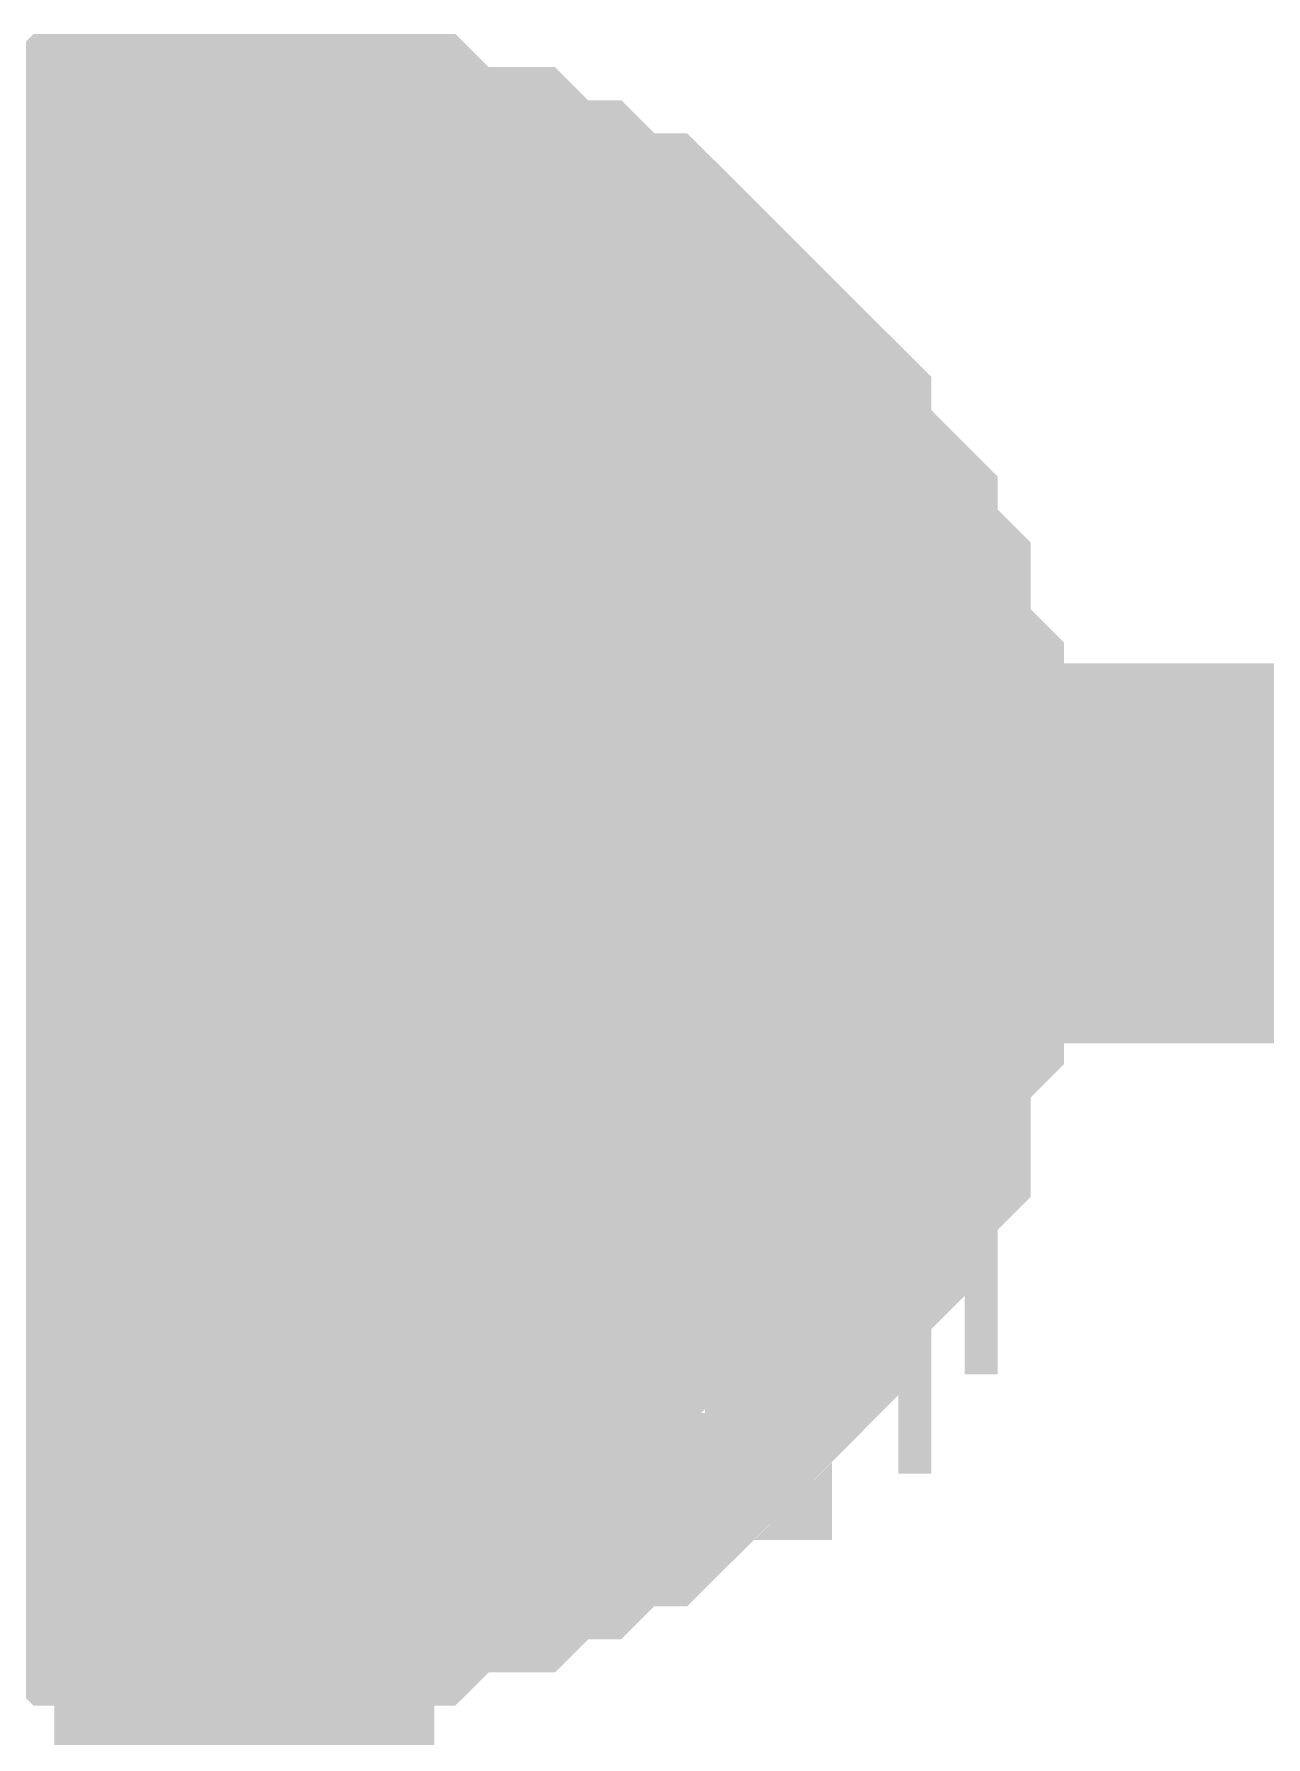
# Model space of a CAD drawing. Header units: inches. Extents: x 0 to 841, y 0 to 594.
# Drawn here: x 529.849 to 530.821, y 236.803 to 238.147 of the extents above; entities that cross this region are included whole.
import ezdxf

# ---------------------------------------------------------------- set-up
doc = ezdxf.new("R2010")
doc.units = ezdxf.units.IN
doc.layers.add('Sheet', color=255, linetype='Continuous')

msp = doc.modelspace()

# ---------------------------------------------------------------- linework, layer by layer
at = {"layer": 'Sheet'}
for points in [[(529.6753, 237.8927, 0.2997, 0.2997, 0), (529.7014, 237.8927, 0.2997, 0.2997, 0), (529.7276, 237.9188, 0.2997, 0.2997, 0), (529.7537, 237.9188, 0.2997, 0.2997, 0), (529.7537, 237.9449, 0.2997, 0.2997, 0), (529.7798, 237.9449, 0.2997, 0.2997, 0), (529.806, 237.9449, 0.2997, 0.2997, 0), (529.8321, 237.9711, 0.2997, 0.2997, 0), (529.8582, 237.9711, 0.2997, 0.2997, 0), (529.8844, 237.9711, 0.2997, 0.2997, 0), (529.9105, 237.9972, 0.2997, 0.2997, 0), (529.9366, 237.9972, 0.2997, 0.2997, 0), (529.9627, 237.9972, 0.2997, 0.2997, 0), (529.9889, 237.9972, 0.2997, 0.2997, 0), (530.015, 237.9972, 0.2997, 0.2997, 0)], [(529.6753, 237.8927, 0.2997, 0.2997, 0), (529.7014, 237.8927, 0.2997, 0.2997, 0), (529.7276, 237.9188, 0.2997, 0.2997, 0), (529.7537, 237.9188, 0.2997, 0.2997, 0), (529.7537, 237.9449, 0.2997, 0.2997, 0), (529.7798, 237.9449, 0.2997, 0.2997, 0), (529.806, 237.9449, 0.2997, 0.2997, 0), (529.8321, 237.9711, 0.2997, 0.2997, 0), (529.8582, 237.9711, 0.2997, 0.2997, 0), (529.8844, 237.9711, 0.2997, 0.2997, 0), (529.9105, 237.9972, 0.2997, 0.2997, 0), (529.9366, 237.9972, 0.2997, 0.2997, 0), (529.9627, 237.9972, 0.2997, 0.2997, 0), (529.9889, 237.9972, 0.2997, 0.2997, 0), (530.015, 237.9972, 0.2997, 0.2997, 0)], [(529.6753, 237.8927, 0.2997, 0.2997, 0), (529.7014, 237.8927, 0.2997, 0.2997, 0), (529.7276, 237.9188, 0.2997, 0.2997, 0), (529.7537, 237.9188, 0.2997, 0.2997, 0), (529.7537, 237.9449, 0.2997, 0.2997, 0), (529.7798, 237.9449, 0.2997, 0.2997, 0), (529.806, 237.9449, 0.2997, 0.2997, 0), (529.8321, 237.9711, 0.2997, 0.2997, 0), (529.8582, 237.9711, 0.2997, 0.2997, 0), (529.8844, 237.9711, 0.2997, 0.2997, 0), (529.9105, 237.9972, 0.2997, 0.2997, 0), (529.9366, 237.9972, 0.2997, 0.2997, 0), (529.9627, 237.9972, 0.2997, 0.2997, 0), (529.9889, 237.9972, 0.2997, 0.2997, 0), (530.015, 237.9972, 0.2997, 0.2997, 0)], [(529.6753, 237.8927, 0.2997, 0.2997, 0), (529.7014, 237.8927, 0.2997, 0.2997, 0), (529.7276, 237.9188, 0.2997, 0.2997, 0), (529.7537, 237.9188, 0.2997, 0.2997, 0), (529.7537, 237.9449, 0.2997, 0.2997, 0), (529.7798, 237.9449, 0.2997, 0.2997, 0), (529.806, 237.9449, 0.2997, 0.2997, 0), (529.8321, 237.9711, 0.2997, 0.2997, 0), (529.8582, 237.9711, 0.2997, 0.2997, 0), (529.8844, 237.9711, 0.2997, 0.2997, 0), (529.9105, 237.9972, 0.2997, 0.2997, 0), (529.9366, 237.9972, 0.2997, 0.2997, 0), (529.9627, 237.9972, 0.2997, 0.2997, 0), (529.9889, 237.9972, 0.2997, 0.2997, 0), (530.015, 237.9972, 0.2997, 0.2997, 0)], [(530.015, 237.9972, 0.2997, 0.2997, 0), (530.015, 237.9972, 0.2997, 0.2997, 0)], [(530.015, 237.9972, 0.2997, 0.2997, 0), (530.0411, 237.9972, 0.2997, 0.2997, 0), (530.0673, 237.9972, 0.2997, 0.2997, 0), (530.0934, 237.9972, 0.2997, 0.2997, 0), (530.1195, 237.9972, 0.2997, 0.2997, 0), (530.1457, 237.9711, 0.2997, 0.2997, 0), (530.1718, 237.9711, 0.2997, 0.2997, 0), (530.1979, 237.9711, 0.2997, 0.2997, 0), (530.2241, 237.9449, 0.2997, 0.2997, 0), (530.2241, 237.9449, 0.2997, 0.2997, 0), (530.2502, 237.9449, 0.2997, 0.2997, 0), (530.2763, 237.9188, 0.2997, 0.2997, 0), (530.3024, 237.9188, 0.2997, 0.2997, 0), (530.3286, 237.8927, 0.2997, 0.2997, 0), (530.3286, 237.8927, 0.2997, 0.2997, 0), (530.3547, 237.8665, 0.2997, 0.2997, 0), (530.3808, 237.8404, 0.2997, 0.2997, 0), (530.3808, 237.8404, 0.2997, 0.2997, 0), (530.407, 237.8143, 0.2997, 0.2997, 0), (530.407, 237.7881, 0.2997, 0.2997, 0), (530.4331, 237.762, 0.2997, 0.2997, 0), (530.4331, 237.762, 0.2997, 0.2997, 0), (530.4592, 237.7359, 0.2997, 0.2997, 0), (530.4592, 237.7097, 0.2997, 0.2997, 0), (530.4854, 237.6836, 0.2997, 0.2997, 0), (530.4854, 237.6575, 0.2997, 0.2997, 0), (530.4854, 237.6314, 0.2997, 0.2997, 0), (530.4854, 237.6314, 0.2997, 0.2997, 0), (530.5115, 237.6052, 0.2997, 0.2997, 0), (530.5115, 237.5791, 0.2997, 0.2997, 0), (530.5115, 237.553, 0.2997, 0.2997, 0), (530.5115, 237.5268, 0.2997, 0.2997, 0), (530.5115, 237.5007, 0.2997, 0.2997, 0)], [(530.015, 237.9972, 0.2997, 0.2997, 0), (530.015, 237.9972, 0.2997, 0.2997, 0)], [(530.015, 237.9972, 0.2997, 0.2997, 0), (530.0411, 237.9972, 0.2997, 0.2997, 0), (530.0673, 237.9972, 0.2997, 0.2997, 0), (530.0934, 237.9972, 0.2997, 0.2997, 0), (530.1195, 237.9972, 0.2997, 0.2997, 0), (530.1457, 237.9711, 0.2997, 0.2997, 0), (530.1718, 237.9711, 0.2997, 0.2997, 0), (530.1979, 237.9711, 0.2997, 0.2997, 0), (530.2241, 237.9449, 0.2997, 0.2997, 0), (530.2241, 237.9449, 0.2997, 0.2997, 0), (530.2502, 237.9449, 0.2997, 0.2997, 0), (530.2763, 237.9188, 0.2997, 0.2997, 0), (530.3024, 237.9188, 0.2997, 0.2997, 0), (530.3286, 237.8927, 0.2997, 0.2997, 0), (530.3286, 237.8927, 0.2997, 0.2997, 0), (530.3547, 237.8665, 0.2997, 0.2997, 0), (530.3808, 237.8404, 0.2997, 0.2997, 0), (530.3808, 237.8404, 0.2997, 0.2997, 0), (530.407, 237.8143, 0.2997, 0.2997, 0), (530.407, 237.7881, 0.2997, 0.2997, 0), (530.4331, 237.762, 0.2997, 0.2997, 0), (530.4331, 237.762, 0.2997, 0.2997, 0), (530.4592, 237.7359, 0.2997, 0.2997, 0), (530.4592, 237.7097, 0.2997, 0.2997, 0), (530.4854, 237.6836, 0.2997, 0.2997, 0), (530.4854, 237.6575, 0.2997, 0.2997, 0), (530.4854, 237.6314, 0.2997, 0.2997, 0), (530.4854, 237.6314, 0.2997, 0.2997, 0), (530.5115, 237.6052, 0.2997, 0.2997, 0), (530.5115, 237.5791, 0.2997, 0.2997, 0), (530.5115, 237.553, 0.2997, 0.2997, 0), (530.5115, 237.5268, 0.2997, 0.2997, 0), (530.5115, 237.5007, 0.2997, 0.2997, 0)], [(530.015, 237.9972, 0.2997, 0.2997, 0), (530.015, 237.9972, 0.2997, 0.2997, 0)], [(530.015, 237.9972, 0.2997, 0.2997, 0), (530.0411, 237.9972, 0.2997, 0.2997, 0), (530.0673, 237.9972, 0.2997, 0.2997, 0), (530.0934, 237.9972, 0.2997, 0.2997, 0), (530.1195, 237.9972, 0.2997, 0.2997, 0), (530.1457, 237.9711, 0.2997, 0.2997, 0), (530.1718, 237.9711, 0.2997, 0.2997, 0), (530.1979, 237.9711, 0.2997, 0.2997, 0), (530.2241, 237.9449, 0.2997, 0.2997, 0), (530.2241, 237.9449, 0.2997, 0.2997, 0), (530.2502, 237.9449, 0.2997, 0.2997, 0), (530.2763, 237.9188, 0.2997, 0.2997, 0), (530.3024, 237.9188, 0.2997, 0.2997, 0), (530.3286, 237.8927, 0.2997, 0.2997, 0), (530.3286, 237.8927, 0.2997, 0.2997, 0), (530.3547, 237.8665, 0.2997, 0.2997, 0), (530.3808, 237.8404, 0.2997, 0.2997, 0), (530.3808, 237.8404, 0.2997, 0.2997, 0), (530.407, 237.8143, 0.2997, 0.2997, 0), (530.407, 237.7881, 0.2997, 0.2997, 0), (530.4331, 237.762, 0.2997, 0.2997, 0), (530.4331, 237.762, 0.2997, 0.2997, 0), (530.4592, 237.7359, 0.2997, 0.2997, 0), (530.4592, 237.7097, 0.2997, 0.2997, 0), (530.4854, 237.6836, 0.2997, 0.2997, 0), (530.4854, 237.6575, 0.2997, 0.2997, 0), (530.4854, 237.6314, 0.2997, 0.2997, 0), (530.4854, 237.6314, 0.2997, 0.2997, 0), (530.5115, 237.6052, 0.2997, 0.2997, 0), (530.5115, 237.5791, 0.2997, 0.2997, 0), (530.5115, 237.553, 0.2997, 0.2997, 0), (530.5115, 237.5268, 0.2997, 0.2997, 0), (530.5115, 237.5007, 0.2997, 0.2997, 0)], [(530.015, 237.9972, 0.2997, 0.2997, 0), (530.015, 237.9972, 0.2997, 0.2997, 0)], [(530.015, 237.9972, 0.2997, 0.2997, 0), (530.0411, 237.9972, 0.2997, 0.2997, 0), (530.0673, 237.9972, 0.2997, 0.2997, 0), (530.0934, 237.9972, 0.2997, 0.2997, 0), (530.1195, 237.9972, 0.2997, 0.2997, 0), (530.1457, 237.9711, 0.2997, 0.2997, 0), (530.1718, 237.9711, 0.2997, 0.2997, 0), (530.1979, 237.9711, 0.2997, 0.2997, 0), (530.2241, 237.9449, 0.2997, 0.2997, 0), (530.2241, 237.9449, 0.2997, 0.2997, 0), (530.2502, 237.9449, 0.2997, 0.2997, 0), (530.2763, 237.9188, 0.2997, 0.2997, 0), (530.3024, 237.9188, 0.2997, 0.2997, 0), (530.3286, 237.8927, 0.2997, 0.2997, 0), (530.3286, 237.8927, 0.2997, 0.2997, 0), (530.3547, 237.8665, 0.2997, 0.2997, 0), (530.3808, 237.8404, 0.2997, 0.2997, 0), (530.3808, 237.8404, 0.2997, 0.2997, 0), (530.407, 237.8143, 0.2997, 0.2997, 0), (530.407, 237.7881, 0.2997, 0.2997, 0), (530.4331, 237.762, 0.2997, 0.2997, 0), (530.4331, 237.762, 0.2997, 0.2997, 0), (530.4592, 237.7359, 0.2997, 0.2997, 0), (530.4592, 237.7097, 0.2997, 0.2997, 0), (530.4854, 237.6836, 0.2997, 0.2997, 0), (530.4854, 237.6575, 0.2997, 0.2997, 0), (530.4854, 237.6314, 0.2997, 0.2997, 0), (530.4854, 237.6314, 0.2997, 0.2997, 0), (530.5115, 237.6052, 0.2997, 0.2997, 0), (530.5115, 237.5791, 0.2997, 0.2997, 0), (530.5115, 237.553, 0.2997, 0.2997, 0), (530.5115, 237.5268, 0.2997, 0.2997, 0), (530.5115, 237.5007, 0.2997, 0.2997, 0)], [(529.7798, 237.9449, 0.0991, 0.0991, 0), (529.806, 237.9449, 0.0991, 0.0991, 0), (529.8321, 237.9711, 0.0991, 0.0991, 0), (529.8582, 237.9711, 0.0991, 0.0991, 0), (529.8844, 237.9711, 0.0991, 0.0991, 0), (529.9105, 237.9972, 0.0991, 0.0991, 0), (529.9366, 237.9972, 0.0991, 0.0991, 0), (529.9627, 237.9972, 0.0991, 0.0991, 0), (529.9889, 237.9972, 0.0991, 0.0991, 0), (530.015, 237.9972, 0.0991, 0.0991, 0)], [(529.7798, 237.9449, 0.0991, 0.0991, 0), (529.806, 237.9449, 0.0991, 0.0991, 0), (529.8321, 237.9711, 0.0991, 0.0991, 0), (529.8582, 237.9711, 0.0991, 0.0991, 0), (529.8844, 237.9711, 0.0991, 0.0991, 0), (529.9105, 237.9972, 0.0991, 0.0991, 0), (529.9366, 237.9972, 0.0991, 0.0991, 0), (529.9627, 237.9972, 0.0991, 0.0991, 0), (529.9889, 237.9972, 0.0991, 0.0991, 0), (530.015, 237.9972, 0.0991, 0.0991, 0)], [(529.7798, 237.9449, 0.0991, 0.0991, 0), (529.806, 237.9449, 0.0991, 0.0991, 0), (529.8321, 237.9711, 0.0991, 0.0991, 0), (529.8582, 237.9711, 0.0991, 0.0991, 0), (529.8844, 237.9711, 0.0991, 0.0991, 0), (529.9105, 237.9972, 0.0991, 0.0991, 0), (529.9366, 237.9972, 0.0991, 0.0991, 0), (529.9627, 237.9972, 0.0991, 0.0991, 0), (529.9889, 237.9972, 0.0991, 0.0991, 0), (530.015, 237.9972, 0.0991, 0.0991, 0)], [(529.7798, 237.9449, 0.0991, 0.0991, 0), (529.806, 237.9449, 0.0991, 0.0991, 0), (529.8321, 237.9711, 0.0991, 0.0991, 0), (529.8582, 237.9711, 0.0991, 0.0991, 0), (529.8844, 237.9711, 0.0991, 0.0991, 0), (529.9105, 237.9972, 0.0991, 0.0991, 0), (529.9366, 237.9972, 0.0991, 0.0991, 0), (529.9627, 237.9972, 0.0991, 0.0991, 0), (529.9889, 237.9972, 0.0991, 0.0991, 0), (530.015, 237.9972, 0.0991, 0.0991, 0)], [(530.015, 237.9972, 0.0991, 0.0991, 0), (530.015, 237.9972, 0.0991, 0.0991, 0)], [(530.015, 237.9972, 0.0991, 0.0991, 0), (530.0411, 237.9972, 0.0991, 0.0991, 0), (530.0673, 237.9972, 0.0991, 0.0991, 0), (530.0934, 237.9972, 0.0991, 0.0991, 0), (530.1195, 237.9972, 0.0991, 0.0991, 0), (530.1457, 237.9711, 0.0991, 0.0991, 0), (530.1718, 237.9711, 0.0991, 0.0991, 0), (530.1979, 237.9711, 0.0991, 0.0991, 0), (530.2241, 237.9449, 0.0991, 0.0991, 0), (530.2241, 237.9449, 0.0991, 0.0991, 0), (530.2502, 237.9449, 0.0991, 0.0991, 0), (530.2763, 237.9188, 0.0991, 0.0991, 0), (530.3024, 237.9188, 0.0991, 0.0991, 0), (530.3286, 237.8927, 0.0991, 0.0991, 0), (530.3286, 237.8927, 0.0991, 0.0991, 0), (530.3547, 237.8665, 0.0991, 0.0991, 0), (530.3808, 237.8404, 0.0991, 0.0991, 0), (530.3808, 237.8404, 0.0991, 0.0991, 0), (530.407, 237.8143, 0.0991, 0.0991, 0), (530.407, 237.7881, 0.0991, 0.0991, 0), (530.4331, 237.762, 0.0991, 0.0991, 0), (530.4331, 237.762, 0.0991, 0.0991, 0), (530.4592, 237.7359, 0.0991, 0.0991, 0), (530.4592, 237.7097, 0.0991, 0.0991, 0), (530.4854, 237.6836, 0.0991, 0.0991, 0), (530.4854, 237.6575, 0.0991, 0.0991, 0), (530.4854, 237.6314, 0.0991, 0.0991, 0), (530.4854, 237.6314, 0.0991, 0.0991, 0), (530.5115, 237.6052, 0.0991, 0.0991, 0), (530.5115, 237.5791, 0.0991, 0.0991, 0), (530.5115, 237.553, 0.0991, 0.0991, 0), (530.5115, 237.5268, 0.0991, 0.0991, 0), (530.5115, 237.5007, 0.0991, 0.0991, 0)], [(530.015, 237.9972, 0.0991, 0.0991, 0), (530.015, 237.9972, 0.0991, 0.0991, 0)], [(530.015, 237.9972, 0.0991, 0.0991, 0), (530.0411, 237.9972, 0.0991, 0.0991, 0), (530.0673, 237.9972, 0.0991, 0.0991, 0), (530.0934, 237.9972, 0.0991, 0.0991, 0), (530.1195, 237.9972, 0.0991, 0.0991, 0), (530.1457, 237.9711, 0.0991, 0.0991, 0), (530.1718, 237.9711, 0.0991, 0.0991, 0), (530.1979, 237.9711, 0.0991, 0.0991, 0), (530.2241, 237.9449, 0.0991, 0.0991, 0), (530.2241, 237.9449, 0.0991, 0.0991, 0), (530.2502, 237.9449, 0.0991, 0.0991, 0), (530.2763, 237.9188, 0.0991, 0.0991, 0), (530.3024, 237.9188, 0.0991, 0.0991, 0), (530.3286, 237.8927, 0.0991, 0.0991, 0), (530.3286, 237.8927, 0.0991, 0.0991, 0), (530.3547, 237.8665, 0.0991, 0.0991, 0), (530.3808, 237.8404, 0.0991, 0.0991, 0), (530.3808, 237.8404, 0.0991, 0.0991, 0), (530.407, 237.8143, 0.0991, 0.0991, 0), (530.407, 237.7881, 0.0991, 0.0991, 0), (530.4331, 237.762, 0.0991, 0.0991, 0), (530.4331, 237.762, 0.0991, 0.0991, 0), (530.4592, 237.7359, 0.0991, 0.0991, 0), (530.4592, 237.7097, 0.0991, 0.0991, 0), (530.4854, 237.6836, 0.0991, 0.0991, 0), (530.4854, 237.6575, 0.0991, 0.0991, 0), (530.4854, 237.6314, 0.0991, 0.0991, 0), (530.4854, 237.6314, 0.0991, 0.0991, 0), (530.5115, 237.6052, 0.0991, 0.0991, 0), (530.5115, 237.5791, 0.0991, 0.0991, 0), (530.5115, 237.553, 0.0991, 0.0991, 0), (530.5115, 237.5268, 0.0991, 0.0991, 0), (530.5115, 237.5007, 0.0991, 0.0991, 0)], [(530.015, 237.9972, 0.0991, 0.0991, 0), (530.015, 237.9972, 0.0991, 0.0991, 0)], [(530.015, 237.9972, 0.0991, 0.0991, 0), (530.0411, 237.9972, 0.0991, 0.0991, 0), (530.0673, 237.9972, 0.0991, 0.0991, 0), (530.0934, 237.9972, 0.0991, 0.0991, 0), (530.1195, 237.9972, 0.0991, 0.0991, 0), (530.1457, 237.9711, 0.0991, 0.0991, 0), (530.1718, 237.9711, 0.0991, 0.0991, 0), (530.1979, 237.9711, 0.0991, 0.0991, 0), (530.2241, 237.9449, 0.0991, 0.0991, 0), (530.2241, 237.9449, 0.0991, 0.0991, 0), (530.2502, 237.9449, 0.0991, 0.0991, 0), (530.2763, 237.9188, 0.0991, 0.0991, 0), (530.3024, 237.9188, 0.0991, 0.0991, 0), (530.3286, 237.8927, 0.0991, 0.0991, 0), (530.3286, 237.8927, 0.0991, 0.0991, 0), (530.3547, 237.8665, 0.0991, 0.0991, 0), (530.3808, 237.8404, 0.0991, 0.0991, 0), (530.3808, 237.8404, 0.0991, 0.0991, 0), (530.407, 237.8143, 0.0991, 0.0991, 0), (530.407, 237.7881, 0.0991, 0.0991, 0), (530.4331, 237.762, 0.0991, 0.0991, 0), (530.4331, 237.762, 0.0991, 0.0991, 0), (530.4592, 237.7359, 0.0991, 0.0991, 0), (530.4592, 237.7097, 0.0991, 0.0991, 0), (530.4854, 237.6836, 0.0991, 0.0991, 0), (530.4854, 237.6575, 0.0991, 0.0991, 0), (530.4854, 237.6314, 0.0991, 0.0991, 0), (530.4854, 237.6314, 0.0991, 0.0991, 0), (530.5115, 237.6052, 0.0991, 0.0991, 0), (530.5115, 237.5791, 0.0991, 0.0991, 0), (530.5115, 237.553, 0.0991, 0.0991, 0), (530.5115, 237.5268, 0.0991, 0.0991, 0), (530.5115, 237.5007, 0.0991, 0.0991, 0)], [(530.015, 237.9972, 0.0991, 0.0991, 0), (530.015, 237.9972, 0.0991, 0.0991, 0)], [(530.015, 237.9972, 0.0991, 0.0991, 0), (530.0411, 237.9972, 0.0991, 0.0991, 0), (530.0673, 237.9972, 0.0991, 0.0991, 0), (530.0934, 237.9972, 0.0991, 0.0991, 0), (530.1195, 237.9972, 0.0991, 0.0991, 0), (530.1457, 237.9711, 0.0991, 0.0991, 0), (530.1718, 237.9711, 0.0991, 0.0991, 0), (530.1979, 237.9711, 0.0991, 0.0991, 0), (530.2241, 237.9449, 0.0991, 0.0991, 0), (530.2241, 237.9449, 0.0991, 0.0991, 0), (530.2502, 237.9449, 0.0991, 0.0991, 0), (530.2763, 237.9188, 0.0991, 0.0991, 0), (530.3024, 237.9188, 0.0991, 0.0991, 0), (530.3286, 237.8927, 0.0991, 0.0991, 0), (530.3286, 237.8927, 0.0991, 0.0991, 0), (530.3547, 237.8665, 0.0991, 0.0991, 0), (530.3808, 237.8404, 0.0991, 0.0991, 0), (530.3808, 237.8404, 0.0991, 0.0991, 0), (530.407, 237.8143, 0.0991, 0.0991, 0), (530.407, 237.7881, 0.0991, 0.0991, 0), (530.4331, 237.762, 0.0991, 0.0991, 0), (530.4331, 237.762, 0.0991, 0.0991, 0), (530.4592, 237.7359, 0.0991, 0.0991, 0), (530.4592, 237.7097, 0.0991, 0.0991, 0), (530.4854, 237.6836, 0.0991, 0.0991, 0), (530.4854, 237.6575, 0.0991, 0.0991, 0), (530.4854, 237.6314, 0.0991, 0.0991, 0), (530.4854, 237.6314, 0.0991, 0.0991, 0), (530.5115, 237.6052, 0.0991, 0.0991, 0), (530.5115, 237.5791, 0.0991, 0.0991, 0), (530.5115, 237.553, 0.0991, 0.0991, 0), (530.5115, 237.5268, 0.0991, 0.0991, 0), (530.5115, 237.5007, 0.0991, 0.0991, 0)], [(547.5228, 237.5007, 0.2997, 0.2997, 0), (530.015, 237.5007, 0.2997, 0.2997, 0), (492.517, 237.5007, 0.2997, 0.2997, 0)], [(530.015, 237.5007, 0.2997, 0.2997, 0), (530.015, 199.9772, 0.2997, 0.2997, 0), (547.5228, 199.9772, 0.2997, 0.2997, 0)], [(530.5115, 237.5007, 0.2997, 0.2997, 0), (530.5115, 237.4746, 0.2997, 0.2997, 0), (530.5115, 237.4484, 0.2997, 0.2997, 0), (530.5115, 237.4223, 0.2997, 0.2997, 0), (530.5115, 237.3962, 0.2997, 0.2997, 0), (530.4854, 237.3701, 0.2997, 0.2997, 0), (530.4854, 237.3439, 0.2997, 0.2997, 0), (530.4854, 237.3178, 0.2997, 0.2997, 0), (530.4854, 237.2917, 0.2997, 0.2997, 0), (530.4592, 237.2655, 0.2997, 0.2997, 0), (530.4592, 237.2394, 0.2997, 0.2997, 0), (530.4331, 237.2394, 0.2997, 0.2997, 0), (530.4331, 237.2133, 0.2997, 0.2997, 0), (530.407, 237.1871, 0.2997, 0.2997, 0), (530.407, 237.161, 0.2997, 0.2997, 0), (530.3808, 237.161, 0.2997, 0.2997, 0), (530.3808, 237.1349, 0.2997, 0.2997, 0), (530.3547, 237.1087, 0.2997, 0.2997, 0), (530.3286, 237.1087, 0.2997, 0.2997, 0), (530.3286, 237.0826, 0.2997, 0.2997, 0), (530.3024, 237.0565, 0.2997, 0.2997, 0), (530.2763, 237.0565, 0.2997, 0.2997, 0), (530.2502, 237.0304, 0.2997, 0.2997, 0), (530.2241, 237.0304, 0.2997, 0.2997, 0), (530.2241, 237.0304, 0.2997, 0.2997, 0), (530.1979, 237.0042, 0.2997, 0.2997, 0), (530.1718, 237.0042, 0.2997, 0.2997, 0), (530.1457, 237.0042, 0.2997, 0.2997, 0), (530.1195, 236.9781, 0.2997, 0.2997, 0), (530.0934, 236.9781, 0.2997, 0.2997, 0), (530.0673, 236.9781, 0.2997, 0.2997, 0), (530.0411, 236.9781, 0.2997, 0.2997, 0), (530.015, 236.9781, 0.2997, 0.2997, 0)], [(530.5115, 237.5007, 0.2997, 0.2997, 0), (530.5115, 237.4746, 0.2997, 0.2997, 0), (530.5115, 237.4484, 0.2997, 0.2997, 0), (530.5115, 237.4223, 0.2997, 0.2997, 0), (530.5115, 237.3962, 0.2997, 0.2997, 0), (530.4854, 237.3701, 0.2997, 0.2997, 0), (530.4854, 237.3439, 0.2997, 0.2997, 0), (530.4854, 237.3178, 0.2997, 0.2997, 0), (530.4854, 237.2917, 0.2997, 0.2997, 0), (530.4592, 237.2655, 0.2997, 0.2997, 0), (530.4592, 237.2394, 0.2997, 0.2997, 0), (530.4331, 237.2394, 0.2997, 0.2997, 0), (530.4331, 237.2133, 0.2997, 0.2997, 0), (530.407, 237.1871, 0.2997, 0.2997, 0), (530.407, 237.161, 0.2997, 0.2997, 0), (530.3808, 237.161, 0.2997, 0.2997, 0), (530.3808, 237.1349, 0.2997, 0.2997, 0), (530.3547, 237.1087, 0.2997, 0.2997, 0), (530.3286, 237.1087, 0.2997, 0.2997, 0), (530.3286, 237.0826, 0.2997, 0.2997, 0), (530.3024, 237.0565, 0.2997, 0.2997, 0), (530.2763, 237.0565, 0.2997, 0.2997, 0), (530.2502, 237.0304, 0.2997, 0.2997, 0), (530.2241, 237.0304, 0.2997, 0.2997, 0), (530.2241, 237.0304, 0.2997, 0.2997, 0), (530.1979, 237.0042, 0.2997, 0.2997, 0), (530.1718, 237.0042, 0.2997, 0.2997, 0), (530.1457, 237.0042, 0.2997, 0.2997, 0), (530.1195, 236.9781, 0.2997, 0.2997, 0), (530.0934, 236.9781, 0.2997, 0.2997, 0), (530.0673, 236.9781, 0.2997, 0.2997, 0), (530.0411, 236.9781, 0.2997, 0.2997, 0), (530.015, 236.9781, 0.2997, 0.2997, 0)], [(530.5115, 237.5007, 0.2997, 0.2997, 0), (530.5115, 237.4746, 0.2997, 0.2997, 0), (530.5115, 237.4484, 0.2997, 0.2997, 0), (530.5115, 237.4223, 0.2997, 0.2997, 0), (530.5115, 237.3962, 0.2997, 0.2997, 0), (530.4854, 237.3701, 0.2997, 0.2997, 0), (530.4854, 237.3439, 0.2997, 0.2997, 0), (530.4854, 237.3178, 0.2997, 0.2997, 0), (530.4854, 237.2917, 0.2997, 0.2997, 0), (530.4592, 237.2655, 0.2997, 0.2997, 0), (530.4592, 237.2394, 0.2997, 0.2997, 0), (530.4331, 237.2394, 0.2997, 0.2997, 0), (530.4331, 237.2133, 0.2997, 0.2997, 0), (530.407, 237.1871, 0.2997, 0.2997, 0), (530.407, 237.161, 0.2997, 0.2997, 0), (530.3808, 237.161, 0.2997, 0.2997, 0), (530.3808, 237.1349, 0.2997, 0.2997, 0), (530.3547, 237.1087, 0.2997, 0.2997, 0), (530.3286, 237.1087, 0.2997, 0.2997, 0), (530.3286, 237.0826, 0.2997, 0.2997, 0), (530.3024, 237.0565, 0.2997, 0.2997, 0), (530.2763, 237.0565, 0.2997, 0.2997, 0), (530.2502, 237.0304, 0.2997, 0.2997, 0), (530.2241, 237.0304, 0.2997, 0.2997, 0), (530.2241, 237.0304, 0.2997, 0.2997, 0), (530.1979, 237.0042, 0.2997, 0.2997, 0), (530.1718, 237.0042, 0.2997, 0.2997, 0), (530.1457, 237.0042, 0.2997, 0.2997, 0), (530.1195, 236.9781, 0.2997, 0.2997, 0), (530.0934, 236.9781, 0.2997, 0.2997, 0), (530.0673, 236.9781, 0.2997, 0.2997, 0), (530.0411, 236.9781, 0.2997, 0.2997, 0), (530.015, 236.9781, 0.2997, 0.2997, 0)], [(530.5115, 237.5007, 0.2997, 0.2997, 0), (530.5115, 237.4746, 0.2997, 0.2997, 0), (530.5115, 237.4484, 0.2997, 0.2997, 0), (530.5115, 237.4223, 0.2997, 0.2997, 0), (530.5115, 237.3962, 0.2997, 0.2997, 0), (530.4854, 237.3701, 0.2997, 0.2997, 0), (530.4854, 237.3439, 0.2997, 0.2997, 0), (530.4854, 237.3178, 0.2997, 0.2997, 0), (530.4854, 237.2917, 0.2997, 0.2997, 0), (530.4592, 237.2655, 0.2997, 0.2997, 0), (530.4592, 237.2394, 0.2997, 0.2997, 0), (530.4331, 237.2394, 0.2997, 0.2997, 0), (530.4331, 237.2133, 0.2997, 0.2997, 0), (530.407, 237.1871, 0.2997, 0.2997, 0), (530.407, 237.161, 0.2997, 0.2997, 0), (530.3808, 237.161, 0.2997, 0.2997, 0), (530.3808, 237.1349, 0.2997, 0.2997, 0), (530.3547, 237.1087, 0.2997, 0.2997, 0), (530.3286, 237.1087, 0.2997, 0.2997, 0), (530.3286, 237.0826, 0.2997, 0.2997, 0), (530.3024, 237.0565, 0.2997, 0.2997, 0), (530.2763, 237.0565, 0.2997, 0.2997, 0), (530.2502, 237.0304, 0.2997, 0.2997, 0), (530.2241, 237.0304, 0.2997, 0.2997, 0), (530.2241, 237.0304, 0.2997, 0.2997, 0), (530.1979, 237.0042, 0.2997, 0.2997, 0), (530.1718, 237.0042, 0.2997, 0.2997, 0), (530.1457, 237.0042, 0.2997, 0.2997, 0), (530.1195, 236.9781, 0.2997, 0.2997, 0), (530.0934, 236.9781, 0.2997, 0.2997, 0), (530.0673, 236.9781, 0.2997, 0.2997, 0), (530.0411, 236.9781, 0.2997, 0.2997, 0), (530.015, 236.9781, 0.2997, 0.2997, 0)], [(530.5115, 237.5007, 0.2997, 0.2997, 0), (530.5115, 237.5007, 0.2997, 0.2997, 0), (530.5115, 237.5007, 0.2997, 0.2997, 0), (530.5115, 237.5007, 0.2997, 0.2997, 0), (530.5115, 237.5007, 0.2997, 0.2997, 0), (530.5115, 237.5007, 0.2997, 0.2997, 0), (530.5115, 237.5007, 0.2997, 0.2997, 0), (530.5115, 237.5007, 0.2997, 0.2997, 0), (530.5115, 237.5007, 0.2997, 0.2997, 0), (530.5115, 237.5007, 0.2997, 0.2997, 0), (530.5115, 237.5007, 0.2997, 0.2997, 0), (530.5115, 237.5007, 0.2997, 0.2997, 0), (530.5115, 237.5007, 0.2997, 0.2997, 0), (530.5115, 237.5007, 0.2997, 0.2997, 0), (530.5115, 237.5007, 0.2997, 0.2997, 0), (530.5115, 237.5007, 0.2997, 0.2997, 0), (530.5115, 237.5007, 0.2997, 0.2997, 0), (530.5115, 237.5007, 0.2997, 0.2997, 0), (530.5115, 237.5007, 0.2997, 0.2997, 0), (530.5115, 237.5007, 0.2997, 0.2997, 0), (530.5115, 237.5007, 0.2997, 0.2997, 0), (530.5115, 237.5007, 0.2997, 0.2997, 0), (530.5115, 237.5007, 0.2997, 0.2997, 0), (530.5115, 237.5007, 0.2997, 0.2997, 0), (530.5115, 237.5007, 0.2997, 0.2997, 0), (530.5115, 237.5007, 0.2997, 0.2997, 0), (530.5115, 237.5007, 0.2997, 0.2997, 0), (530.5115, 237.5007, 0.2997, 0.2997, 0), (530.5115, 237.5007, 0.2997, 0.2997, 0), (530.5115, 237.5007, 0.2997, 0.2997, 0), (530.5115, 237.5007, 0.2997, 0.2997, 0), (530.5115, 237.5007, 0.2997, 0.2997, 0), (530.5115, 237.5007, 0.2997, 0.2997, 0)], [(530.5115, 237.5007, 0.2997, 0.2997, 0), (530.5115, 237.5007, 0.2997, 0.2997, 0)], [(530.5115, 237.5007, 0.2997, 0.2997, 0), (530.5115, 237.5007, 0.2997, 0.2997, 0), (530.5115, 237.5007, 0.2997, 0.2997, 0), (530.5115, 237.5007, 0.2997, 0.2997, 0), (530.5115, 237.5007, 0.2997, 0.2997, 0), (530.5115, 237.5007, 0.2997, 0.2997, 0), (530.5115, 237.5007, 0.2997, 0.2997, 0), (530.5115, 237.5007, 0.2997, 0.2997, 0), (530.5115, 237.5007, 0.2997, 0.2997, 0), (530.5115, 237.5007, 0.2997, 0.2997, 0), (530.5115, 237.5007, 0.2997, 0.2997, 0), (530.5115, 237.5007, 0.2997, 0.2997, 0), (530.5115, 237.5007, 0.2997, 0.2997, 0), (530.5115, 237.5007, 0.2997, 0.2997, 0), (530.5115, 237.5007, 0.2997, 0.2997, 0), (530.5115, 237.5007, 0.2997, 0.2997, 0), (530.5115, 237.5007, 0.2997, 0.2997, 0), (530.5115, 237.5007, 0.2997, 0.2997, 0), (530.5115, 237.5007, 0.2997, 0.2997, 0), (530.5115, 237.5007, 0.2997, 0.2997, 0), (530.5115, 237.5007, 0.2997, 0.2997, 0), (530.5115, 237.5007, 0.2997, 0.2997, 0), (530.5115, 237.5007, 0.2997, 0.2997, 0), (530.5115, 237.5007, 0.2997, 0.2997, 0), (530.5115, 237.5007, 0.2997, 0.2997, 0), (530.5115, 237.5007, 0.2997, 0.2997, 0), (530.5115, 237.5007, 0.2997, 0.2997, 0), (530.5115, 237.5007, 0.2997, 0.2997, 0), (530.5115, 237.5007, 0.2997, 0.2997, 0), (530.5115, 237.5007, 0.2997, 0.2997, 0), (530.5115, 237.5007, 0.2997, 0.2997, 0), (530.5115, 237.5007, 0.2997, 0.2997, 0), (530.5115, 237.5007, 0.2997, 0.2997, 0)], [(530.5115, 237.5007, 0.2997, 0.2997, 0), (530.5115, 237.5007, 0.2997, 0.2997, 0)], [(530.5115, 237.5007, 0.2997, 0.2997, 0), (530.5115, 237.5007, 0.2997, 0.2997, 0), (530.5115, 237.5007, 0.2997, 0.2997, 0), (530.5115, 237.5007, 0.2997, 0.2997, 0), (530.5115, 237.5007, 0.2997, 0.2997, 0), (530.5115, 237.5007, 0.2997, 0.2997, 0), (530.5115, 237.5007, 0.2997, 0.2997, 0), (530.5115, 237.5007, 0.2997, 0.2997, 0), (530.5115, 237.5007, 0.2997, 0.2997, 0), (530.5115, 237.5007, 0.2997, 0.2997, 0), (530.5115, 237.5007, 0.2997, 0.2997, 0), (530.5115, 237.5007, 0.2997, 0.2997, 0), (530.5115, 237.5007, 0.2997, 0.2997, 0), (530.5115, 237.5007, 0.2997, 0.2997, 0), (530.5115, 237.5007, 0.2997, 0.2997, 0), (530.5115, 237.5007, 0.2997, 0.2997, 0), (530.5115, 237.5007, 0.2997, 0.2997, 0), (530.5115, 237.5007, 0.2997, 0.2997, 0), (530.5115, 237.5007, 0.2997, 0.2997, 0), (530.5115, 237.5007, 0.2997, 0.2997, 0), (530.5115, 237.5007, 0.2997, 0.2997, 0), (530.5115, 237.5007, 0.2997, 0.2997, 0), (530.5115, 237.5007, 0.2997, 0.2997, 0), (530.5115, 237.5007, 0.2997, 0.2997, 0), (530.5115, 237.5007, 0.2997, 0.2997, 0), (530.5115, 237.5007, 0.2997, 0.2997, 0), (530.5115, 237.5007, 0.2997, 0.2997, 0), (530.5115, 237.5007, 0.2997, 0.2997, 0), (530.5115, 237.5007, 0.2997, 0.2997, 0), (530.5115, 237.5007, 0.2997, 0.2997, 0), (530.5115, 237.5007, 0.2997, 0.2997, 0), (530.5115, 237.5007, 0.2997, 0.2997, 0), (530.5115, 237.5007, 0.2997, 0.2997, 0)], [(530.5115, 237.5007, 0.2997, 0.2997, 0), (530.5115, 237.5007, 0.2997, 0.2997, 0)], [(530.5115, 237.5007, 0.2997, 0.2997, 0), (530.5115, 237.5007, 0.2997, 0.2997, 0), (530.5115, 237.5007, 0.2997, 0.2997, 0), (530.5115, 237.5007, 0.2997, 0.2997, 0), (530.5115, 237.5007, 0.2997, 0.2997, 0), (530.5115, 237.5007, 0.2997, 0.2997, 0), (530.5115, 237.5007, 0.2997, 0.2997, 0), (530.5115, 237.5007, 0.2997, 0.2997, 0), (530.5115, 237.5007, 0.2997, 0.2997, 0), (530.5115, 237.5007, 0.2997, 0.2997, 0), (530.5115, 237.5007, 0.2997, 0.2997, 0), (530.5115, 237.5007, 0.2997, 0.2997, 0), (530.5115, 237.5007, 0.2997, 0.2997, 0), (530.5115, 237.5007, 0.2997, 0.2997, 0), (530.5115, 237.5007, 0.2997, 0.2997, 0), (530.5115, 237.5007, 0.2997, 0.2997, 0), (530.5115, 237.5007, 0.2997, 0.2997, 0), (530.5115, 237.5007, 0.2997, 0.2997, 0), (530.5115, 237.5007, 0.2997, 0.2997, 0), (530.5115, 237.5007, 0.2997, 0.2997, 0), (530.5115, 237.5007, 0.2997, 0.2997, 0), (530.5115, 237.5007, 0.2997, 0.2997, 0), (530.5115, 237.5007, 0.2997, 0.2997, 0), (530.5115, 237.5007, 0.2997, 0.2997, 0), (530.5115, 237.5007, 0.2997, 0.2997, 0), (530.5115, 237.5007, 0.2997, 0.2997, 0), (530.5115, 237.5007, 0.2997, 0.2997, 0), (530.5115, 237.5007, 0.2997, 0.2997, 0), (530.5115, 237.5007, 0.2997, 0.2997, 0), (530.5115, 237.5007, 0.2997, 0.2997, 0), (530.5115, 237.5007, 0.2997, 0.2997, 0), (530.5115, 237.5007, 0.2997, 0.2997, 0), (530.5115, 237.5007, 0.2997, 0.2997, 0)], [(530.5115, 237.5007, 0.2997, 0.2997, 0), (530.5115, 237.5007, 0.2997, 0.2997, 0)], [(530.5115, 237.5007, 0.0991, 0.0991, 0), (530.5115, 237.4746, 0.0991, 0.0991, 0), (530.5115, 237.4484, 0.0991, 0.0991, 0), (530.5115, 237.4223, 0.0991, 0.0991, 0), (530.5115, 237.3962, 0.0991, 0.0991, 0), (530.4854, 237.3701, 0.0991, 0.0991, 0), (530.4854, 237.3439, 0.0991, 0.0991, 0), (530.4854, 237.3178, 0.0991, 0.0991, 0), (530.4854, 237.2917, 0.0991, 0.0991, 0), (530.4592, 237.2655, 0.0991, 0.0991, 0), (530.4592, 237.2394, 0.0991, 0.0991, 0), (530.4331, 237.2394, 0.0991, 0.0991, 0), (530.4331, 237.2133, 0.0991, 0.0991, 0), (530.407, 237.1871, 0.0991, 0.0991, 0), (530.407, 237.161, 0.0991, 0.0991, 0), (530.3808, 237.161, 0.0991, 0.0991, 0), (530.3808, 237.1349, 0.0991, 0.0991, 0), (530.3547, 237.1087, 0.0991, 0.0991, 0), (530.3286, 237.1087, 0.0991, 0.0991, 0), (530.3286, 237.0826, 0.0991, 0.0991, 0), (530.3024, 237.0565, 0.0991, 0.0991, 0), (530.2763, 237.0565, 0.0991, 0.0991, 0), (530.2502, 237.0304, 0.0991, 0.0991, 0), (530.2241, 237.0304, 0.0991, 0.0991, 0), (530.2241, 237.0304, 0.0991, 0.0991, 0), (530.1979, 237.0042, 0.0991, 0.0991, 0), (530.1718, 237.0042, 0.0991, 0.0991, 0), (530.1457, 237.0042, 0.0991, 0.0991, 0), (530.1195, 236.9781, 0.0991, 0.0991, 0), (530.0934, 236.9781, 0.0991, 0.0991, 0), (530.0673, 236.9781, 0.0991, 0.0991, 0), (530.0411, 236.9781, 0.0991, 0.0991, 0), (530.015, 236.9781, 0.0991, 0.0991, 0)], [(530.5115, 237.5007, 0.0991, 0.0991, 0), (530.5115, 237.4746, 0.0991, 0.0991, 0), (530.5115, 237.4484, 0.0991, 0.0991, 0), (530.5115, 237.4223, 0.0991, 0.0991, 0), (530.5115, 237.3962, 0.0991, 0.0991, 0), (530.4854, 237.3701, 0.0991, 0.0991, 0), (530.4854, 237.3439, 0.0991, 0.0991, 0), (530.4854, 237.3178, 0.0991, 0.0991, 0), (530.4854, 237.2917, 0.0991, 0.0991, 0), (530.4592, 237.2655, 0.0991, 0.0991, 0), (530.4592, 237.2394, 0.0991, 0.0991, 0), (530.4331, 237.2394, 0.0991, 0.0991, 0), (530.4331, 237.2133, 0.0991, 0.0991, 0), (530.407, 237.1871, 0.0991, 0.0991, 0), (530.407, 237.161, 0.0991, 0.0991, 0), (530.3808, 237.161, 0.0991, 0.0991, 0), (530.3808, 237.1349, 0.0991, 0.0991, 0), (530.3547, 237.1087, 0.0991, 0.0991, 0), (530.3286, 237.1087, 0.0991, 0.0991, 0), (530.3286, 237.0826, 0.0991, 0.0991, 0), (530.3024, 237.0565, 0.0991, 0.0991, 0), (530.2763, 237.0565, 0.0991, 0.0991, 0), (530.2502, 237.0304, 0.0991, 0.0991, 0), (530.2241, 237.0304, 0.0991, 0.0991, 0), (530.2241, 237.0304, 0.0991, 0.0991, 0), (530.1979, 237.0042, 0.0991, 0.0991, 0), (530.1718, 237.0042, 0.0991, 0.0991, 0), (530.1457, 237.0042, 0.0991, 0.0991, 0), (530.1195, 236.9781, 0.0991, 0.0991, 0), (530.0934, 236.9781, 0.0991, 0.0991, 0), (530.0673, 236.9781, 0.0991, 0.0991, 0), (530.0411, 236.9781, 0.0991, 0.0991, 0), (530.015, 236.9781, 0.0991, 0.0991, 0)], [(530.5115, 237.5007, 0.0991, 0.0991, 0), (530.5115, 237.4746, 0.0991, 0.0991, 0), (530.5115, 237.4484, 0.0991, 0.0991, 0), (530.5115, 237.4223, 0.0991, 0.0991, 0), (530.5115, 237.3962, 0.0991, 0.0991, 0), (530.4854, 237.3701, 0.0991, 0.0991, 0), (530.4854, 237.3439, 0.0991, 0.0991, 0), (530.4854, 237.3178, 0.0991, 0.0991, 0), (530.4854, 237.2917, 0.0991, 0.0991, 0), (530.4592, 237.2655, 0.0991, 0.0991, 0), (530.4592, 237.2394, 0.0991, 0.0991, 0), (530.4331, 237.2394, 0.0991, 0.0991, 0), (530.4331, 237.2133, 0.0991, 0.0991, 0), (530.407, 237.1871, 0.0991, 0.0991, 0), (530.407, 237.161, 0.0991, 0.0991, 0), (530.3808, 237.161, 0.0991, 0.0991, 0), (530.3808, 237.1349, 0.0991, 0.0991, 0), (530.3547, 237.1087, 0.0991, 0.0991, 0), (530.3286, 237.1087, 0.0991, 0.0991, 0), (530.3286, 237.0826, 0.0991, 0.0991, 0), (530.3024, 237.0565, 0.0991, 0.0991, 0), (530.2763, 237.0565, 0.0991, 0.0991, 0), (530.2502, 237.0304, 0.0991, 0.0991, 0), (530.2241, 237.0304, 0.0991, 0.0991, 0), (530.2241, 237.0304, 0.0991, 0.0991, 0), (530.1979, 237.0042, 0.0991, 0.0991, 0), (530.1718, 237.0042, 0.0991, 0.0991, 0), (530.1457, 237.0042, 0.0991, 0.0991, 0), (530.1195, 236.9781, 0.0991, 0.0991, 0), (530.0934, 236.9781, 0.0991, 0.0991, 0), (530.0673, 236.9781, 0.0991, 0.0991, 0), (530.0411, 236.9781, 0.0991, 0.0991, 0), (530.015, 236.9781, 0.0991, 0.0991, 0)], [(530.5115, 237.5007, 0.0991, 0.0991, 0), (530.5115, 237.4746, 0.0991, 0.0991, 0), (530.5115, 237.4484, 0.0991, 0.0991, 0), (530.5115, 237.4223, 0.0991, 0.0991, 0), (530.5115, 237.3962, 0.0991, 0.0991, 0), (530.4854, 237.3701, 0.0991, 0.0991, 0), (530.4854, 237.3439, 0.0991, 0.0991, 0), (530.4854, 237.3178, 0.0991, 0.0991, 0), (530.4854, 237.2917, 0.0991, 0.0991, 0), (530.4592, 237.2655, 0.0991, 0.0991, 0), (530.4592, 237.2394, 0.0991, 0.0991, 0), (530.4331, 237.2394, 0.0991, 0.0991, 0), (530.4331, 237.2133, 0.0991, 0.0991, 0), (530.407, 237.1871, 0.0991, 0.0991, 0), (530.407, 237.161, 0.0991, 0.0991, 0), (530.3808, 237.161, 0.0991, 0.0991, 0), (530.3808, 237.1349, 0.0991, 0.0991, 0), (530.3547, 237.1087, 0.0991, 0.0991, 0), (530.3286, 237.1087, 0.0991, 0.0991, 0), (530.3286, 237.0826, 0.0991, 0.0991, 0), (530.3024, 237.0565, 0.0991, 0.0991, 0), (530.2763, 237.0565, 0.0991, 0.0991, 0), (530.2502, 237.0304, 0.0991, 0.0991, 0), (530.2241, 237.0304, 0.0991, 0.0991, 0), (530.2241, 237.0304, 0.0991, 0.0991, 0), (530.1979, 237.0042, 0.0991, 0.0991, 0), (530.1718, 237.0042, 0.0991, 0.0991, 0), (530.1457, 237.0042, 0.0991, 0.0991, 0), (530.1195, 236.9781, 0.0991, 0.0991, 0), (530.0934, 236.9781, 0.0991, 0.0991, 0), (530.0673, 236.9781, 0.0991, 0.0991, 0), (530.0411, 236.9781, 0.0991, 0.0991, 0), (530.015, 236.9781, 0.0991, 0.0991, 0)], [(530.5115, 237.5007, 0.0991, 0.0991, 0), (530.5115, 237.5007, 0.0991, 0.0991, 0), (530.5115, 237.5007, 0.0991, 0.0991, 0), (530.5115, 237.5007, 0.0991, 0.0991, 0), (530.5115, 237.5007, 0.0991, 0.0991, 0), (530.5115, 237.5007, 0.0991, 0.0991, 0), (530.5115, 237.5007, 0.0991, 0.0991, 0), (530.5115, 237.5007, 0.0991, 0.0991, 0), (530.5115, 237.5007, 0.0991, 0.0991, 0), (530.5115, 237.5007, 0.0991, 0.0991, 0), (530.5115, 237.5007, 0.0991, 0.0991, 0), (530.5115, 237.5007, 0.0991, 0.0991, 0), (530.5115, 237.5007, 0.0991, 0.0991, 0), (530.5115, 237.5007, 0.0991, 0.0991, 0), (530.5115, 237.5007, 0.0991, 0.0991, 0), (530.5115, 237.5007, 0.0991, 0.0991, 0), (530.5115, 237.5007, 0.0991, 0.0991, 0), (530.5115, 237.5007, 0.0991, 0.0991, 0), (530.5115, 237.5007, 0.0991, 0.0991, 0), (530.5115, 237.5007, 0.0991, 0.0991, 0), (530.5115, 237.5007, 0.0991, 0.0991, 0), (530.5115, 237.5007, 0.0991, 0.0991, 0), (530.5115, 237.5007, 0.0991, 0.0991, 0), (530.5115, 237.5007, 0.0991, 0.0991, 0), (530.5115, 237.5007, 0.0991, 0.0991, 0), (530.5115, 237.5007, 0.0991, 0.0991, 0), (530.5115, 237.5007, 0.0991, 0.0991, 0), (530.5115, 237.5007, 0.0991, 0.0991, 0), (530.5115, 237.5007, 0.0991, 0.0991, 0), (530.5115, 237.5007, 0.0991, 0.0991, 0), (530.5115, 237.5007, 0.0991, 0.0991, 0), (530.5115, 237.5007, 0.0991, 0.0991, 0), (530.5115, 237.5007, 0.0991, 0.0991, 0)], [(530.5115, 237.5007, 0.0991, 0.0991, 0), (530.5115, 237.5007, 0.0991, 0.0991, 0)], [(530.5115, 237.5007, 0.0991, 0.0991, 0), (530.5115, 237.5007, 0.0991, 0.0991, 0), (530.5115, 237.5007, 0.0991, 0.0991, 0), (530.5115, 237.5007, 0.0991, 0.0991, 0), (530.5115, 237.5007, 0.0991, 0.0991, 0), (530.5115, 237.5007, 0.0991, 0.0991, 0), (530.5115, 237.5007, 0.0991, 0.0991, 0), (530.5115, 237.5007, 0.0991, 0.0991, 0), (530.5115, 237.5007, 0.0991, 0.0991, 0), (530.5115, 237.5007, 0.0991, 0.0991, 0), (530.5115, 237.5007, 0.0991, 0.0991, 0), (530.5115, 237.5007, 0.0991, 0.0991, 0), (530.5115, 237.5007, 0.0991, 0.0991, 0), (530.5115, 237.5007, 0.0991, 0.0991, 0), (530.5115, 237.5007, 0.0991, 0.0991, 0), (530.5115, 237.5007, 0.0991, 0.0991, 0), (530.5115, 237.5007, 0.0991, 0.0991, 0), (530.5115, 237.5007, 0.0991, 0.0991, 0), (530.5115, 237.5007, 0.0991, 0.0991, 0), (530.5115, 237.5007, 0.0991, 0.0991, 0), (530.5115, 237.5007, 0.0991, 0.0991, 0), (530.5115, 237.5007, 0.0991, 0.0991, 0), (530.5115, 237.5007, 0.0991, 0.0991, 0), (530.5115, 237.5007, 0.0991, 0.0991, 0), (530.5115, 237.5007, 0.0991, 0.0991, 0), (530.5115, 237.5007, 0.0991, 0.0991, 0), (530.5115, 237.5007, 0.0991, 0.0991, 0), (530.5115, 237.5007, 0.0991, 0.0991, 0), (530.5115, 237.5007, 0.0991, 0.0991, 0), (530.5115, 237.5007, 0.0991, 0.0991, 0), (530.5115, 237.5007, 0.0991, 0.0991, 0), (530.5115, 237.5007, 0.0991, 0.0991, 0), (530.5115, 237.5007, 0.0991, 0.0991, 0)], [(530.5115, 237.5007, 0.0991, 0.0991, 0), (530.5115, 237.5007, 0.0991, 0.0991, 0)], [(530.5115, 237.5007, 0.0991, 0.0991, 0), (530.5115, 237.5007, 0.0991, 0.0991, 0), (530.5115, 237.5007, 0.0991, 0.0991, 0), (530.5115, 237.5007, 0.0991, 0.0991, 0), (530.5115, 237.5007, 0.0991, 0.0991, 0), (530.5115, 237.5007, 0.0991, 0.0991, 0), (530.5115, 237.5007, 0.0991, 0.0991, 0), (530.5115, 237.5007, 0.0991, 0.0991, 0), (530.5115, 237.5007, 0.0991, 0.0991, 0), (530.5115, 237.5007, 0.0991, 0.0991, 0), (530.5115, 237.5007, 0.0991, 0.0991, 0), (530.5115, 237.5007, 0.0991, 0.0991, 0), (530.5115, 237.5007, 0.0991, 0.0991, 0), (530.5115, 237.5007, 0.0991, 0.0991, 0), (530.5115, 237.5007, 0.0991, 0.0991, 0), (530.5115, 237.5007, 0.0991, 0.0991, 0), (530.5115, 237.5007, 0.0991, 0.0991, 0), (530.5115, 237.5007, 0.0991, 0.0991, 0), (530.5115, 237.5007, 0.0991, 0.0991, 0), (530.5115, 237.5007, 0.0991, 0.0991, 0), (530.5115, 237.5007, 0.0991, 0.0991, 0), (530.5115, 237.5007, 0.0991, 0.0991, 0), (530.5115, 237.5007, 0.0991, 0.0991, 0), (530.5115, 237.5007, 0.0991, 0.0991, 0), (530.5115, 237.5007, 0.0991, 0.0991, 0), (530.5115, 237.5007, 0.0991, 0.0991, 0), (530.5115, 237.5007, 0.0991, 0.0991, 0), (530.5115, 237.5007, 0.0991, 0.0991, 0), (530.5115, 237.5007, 0.0991, 0.0991, 0), (530.5115, 237.5007, 0.0991, 0.0991, 0), (530.5115, 237.5007, 0.0991, 0.0991, 0), (530.5115, 237.5007, 0.0991, 0.0991, 0), (530.5115, 237.5007, 0.0991, 0.0991, 0)], [(530.5115, 237.5007, 0.0991, 0.0991, 0), (530.5115, 237.5007, 0.0991, 0.0991, 0)], [(530.5115, 237.5007, 0.0991, 0.0991, 0), (530.5115, 237.5007, 0.0991, 0.0991, 0), (530.5115, 237.5007, 0.0991, 0.0991, 0), (530.5115, 237.5007, 0.0991, 0.0991, 0), (530.5115, 237.5007, 0.0991, 0.0991, 0), (530.5115, 237.5007, 0.0991, 0.0991, 0), (530.5115, 237.5007, 0.0991, 0.0991, 0), (530.5115, 237.5007, 0.0991, 0.0991, 0), (530.5115, 237.5007, 0.0991, 0.0991, 0), (530.5115, 237.5007, 0.0991, 0.0991, 0), (530.5115, 237.5007, 0.0991, 0.0991, 0), (530.5115, 237.5007, 0.0991, 0.0991, 0), (530.5115, 237.5007, 0.0991, 0.0991, 0), (530.5115, 237.5007, 0.0991, 0.0991, 0), (530.5115, 237.5007, 0.0991, 0.0991, 0), (530.5115, 237.5007, 0.0991, 0.0991, 0), (530.5115, 237.5007, 0.0991, 0.0991, 0), (530.5115, 237.5007, 0.0991, 0.0991, 0), (530.5115, 237.5007, 0.0991, 0.0991, 0), (530.5115, 237.5007, 0.0991, 0.0991, 0), (530.5115, 237.5007, 0.0991, 0.0991, 0), (530.5115, 237.5007, 0.0991, 0.0991, 0), (530.5115, 237.5007, 0.0991, 0.0991, 0), (530.5115, 237.5007, 0.0991, 0.0991, 0), (530.5115, 237.5007, 0.0991, 0.0991, 0), (530.5115, 237.5007, 0.0991, 0.0991, 0), (530.5115, 237.5007, 0.0991, 0.0991, 0), (530.5115, 237.5007, 0.0991, 0.0991, 0), (530.5115, 237.5007, 0.0991, 0.0991, 0), (530.5115, 237.5007, 0.0991, 0.0991, 0), (530.5115, 237.5007, 0.0991, 0.0991, 0), (530.5115, 237.5007, 0.0991, 0.0991, 0), (530.5115, 237.5007, 0.0991, 0.0991, 0)], [(530.5115, 237.5007, 0.0991, 0.0991, 0), (530.5115, 237.5007, 0.0991, 0.0991, 0)], [(530.015, 236.9781, 0.2997, 0.2997, 0), (529.9889, 236.9781, 0.2997, 0.2997, 0), (529.9627, 236.9781, 0.2997, 0.2997, 0), (529.9366, 236.9781, 0.2997, 0.2997, 0), (529.9105, 236.9781, 0.2997, 0.2997, 0), (529.8844, 237.0042, 0.2997, 0.2997, 0), (529.8582, 237.0042, 0.2997, 0.2997, 0), (529.8321, 237.0042, 0.2997, 0.2997, 0), (529.806, 237.0304, 0.2997, 0.2997, 0), (529.7798, 237.0304, 0.2997, 0.2997, 0), (529.7537, 237.0304, 0.2997, 0.2997, 0), (529.7537, 237.0565, 0.2997, 0.2997, 0), (529.7276, 237.0565, 0.2997, 0.2997, 0), (529.7014, 237.0826, 0.2997, 0.2997, 0), (529.6753, 237.1087, 0.2997, 0.2997, 0)], [(530.015, 236.9781, 0.2997, 0.2997, 0), (529.9889, 236.9781, 0.2997, 0.2997, 0), (529.9627, 236.9781, 0.2997, 0.2997, 0), (529.9366, 236.9781, 0.2997, 0.2997, 0), (529.9105, 236.9781, 0.2997, 0.2997, 0), (529.8844, 237.0042, 0.2997, 0.2997, 0), (529.8582, 237.0042, 0.2997, 0.2997, 0), (529.8321, 237.0042, 0.2997, 0.2997, 0), (529.806, 237.0304, 0.2997, 0.2997, 0), (529.7798, 237.0304, 0.2997, 0.2997, 0), (529.7537, 237.0304, 0.2997, 0.2997, 0), (529.7537, 237.0565, 0.2997, 0.2997, 0), (529.7276, 237.0565, 0.2997, 0.2997, 0), (529.7014, 237.0826, 0.2997, 0.2997, 0), (529.6753, 237.1087, 0.2997, 0.2997, 0)], [(530.015, 236.9781, 0.2997, 0.2997, 0), (529.9889, 236.9781, 0.2997, 0.2997, 0), (529.9627, 236.9781, 0.2997, 0.2997, 0), (529.9366, 236.9781, 0.2997, 0.2997, 0), (529.9105, 236.9781, 0.2997, 0.2997, 0), (529.8844, 237.0042, 0.2997, 0.2997, 0), (529.8582, 237.0042, 0.2997, 0.2997, 0), (529.8321, 237.0042, 0.2997, 0.2997, 0), (529.806, 237.0304, 0.2997, 0.2997, 0), (529.7798, 237.0304, 0.2997, 0.2997, 0), (529.7537, 237.0304, 0.2997, 0.2997, 0), (529.7537, 237.0565, 0.2997, 0.2997, 0), (529.7276, 237.0565, 0.2997, 0.2997, 0), (529.7014, 237.0826, 0.2997, 0.2997, 0), (529.6753, 237.1087, 0.2997, 0.2997, 0)], [(530.015, 236.9781, 0.2997, 0.2997, 0), (529.9889, 236.9781, 0.2997, 0.2997, 0), (529.9627, 236.9781, 0.2997, 0.2997, 0), (529.9366, 236.9781, 0.2997, 0.2997, 0), (529.9105, 236.9781, 0.2997, 0.2997, 0), (529.8844, 237.0042, 0.2997, 0.2997, 0), (529.8582, 237.0042, 0.2997, 0.2997, 0), (529.8321, 237.0042, 0.2997, 0.2997, 0), (529.806, 237.0304, 0.2997, 0.2997, 0), (529.7798, 237.0304, 0.2997, 0.2997, 0), (529.7537, 237.0304, 0.2997, 0.2997, 0), (529.7537, 237.0565, 0.2997, 0.2997, 0), (529.7276, 237.0565, 0.2997, 0.2997, 0), (529.7014, 237.0826, 0.2997, 0.2997, 0), (529.6753, 237.1087, 0.2997, 0.2997, 0)], [(530.015, 236.9781, 0.0991, 0.0991, 0), (529.9889, 236.9781, 0.0991, 0.0991, 0), (529.9627, 236.9781, 0.0991, 0.0991, 0), (529.9366, 236.9781, 0.0991, 0.0991, 0), (529.9105, 236.9781, 0.0991, 0.0991, 0), (529.8844, 237.0042, 0.0991, 0.0991, 0), (529.8582, 237.0042, 0.0991, 0.0991, 0), (529.8321, 237.0042, 0.0991, 0.0991, 0), (529.806, 237.0304, 0.0991, 0.0991, 0), (529.7798, 237.0304, 0.0991, 0.0991, 0)], [(530.015, 236.9781, 0.0991, 0.0991, 0), (529.9889, 236.9781, 0.0991, 0.0991, 0), (529.9627, 236.9781, 0.0991, 0.0991, 0), (529.9366, 236.9781, 0.0991, 0.0991, 0), (529.9105, 236.9781, 0.0991, 0.0991, 0), (529.8844, 237.0042, 0.0991, 0.0991, 0), (529.8582, 237.0042, 0.0991, 0.0991, 0), (529.8321, 237.0042, 0.0991, 0.0991, 0), (529.806, 237.0304, 0.0991, 0.0991, 0), (529.7798, 237.0304, 0.0991, 0.0991, 0)], [(530.015, 236.9781, 0.0991, 0.0991, 0), (529.9889, 236.9781, 0.0991, 0.0991, 0), (529.9627, 236.9781, 0.0991, 0.0991, 0), (529.9366, 236.9781, 0.0991, 0.0991, 0), (529.9105, 236.9781, 0.0991, 0.0991, 0), (529.8844, 237.0042, 0.0991, 0.0991, 0), (529.8582, 237.0042, 0.0991, 0.0991, 0), (529.8321, 237.0042, 0.0991, 0.0991, 0), (529.806, 237.0304, 0.0991, 0.0991, 0), (529.7798, 237.0304, 0.0991, 0.0991, 0)], [(530.015, 236.9781, 0.0991, 0.0991, 0), (529.9889, 236.9781, 0.0991, 0.0991, 0), (529.9627, 236.9781, 0.0991, 0.0991, 0), (529.9366, 236.9781, 0.0991, 0.0991, 0), (529.9105, 236.9781, 0.0991, 0.0991, 0), (529.8844, 237.0042, 0.0991, 0.0991, 0), (529.8582, 237.0042, 0.0991, 0.0991, 0), (529.8321, 237.0042, 0.0991, 0.0991, 0), (529.806, 237.0304, 0.0991, 0.0991, 0), (529.7798, 237.0304, 0.0991, 0.0991, 0)]]:
    msp.add_lwpolyline(points, format="xyseb", dxfattribs=at)
msp.add_lwpolyline([(529.746, 237.5, 0.508, 0.508, 1), (530.254, 237.5, 0.508, 0.508, 1)], format="xyseb", close=True, dxfattribs=at)

doc.saveas('drawing.dxf')
